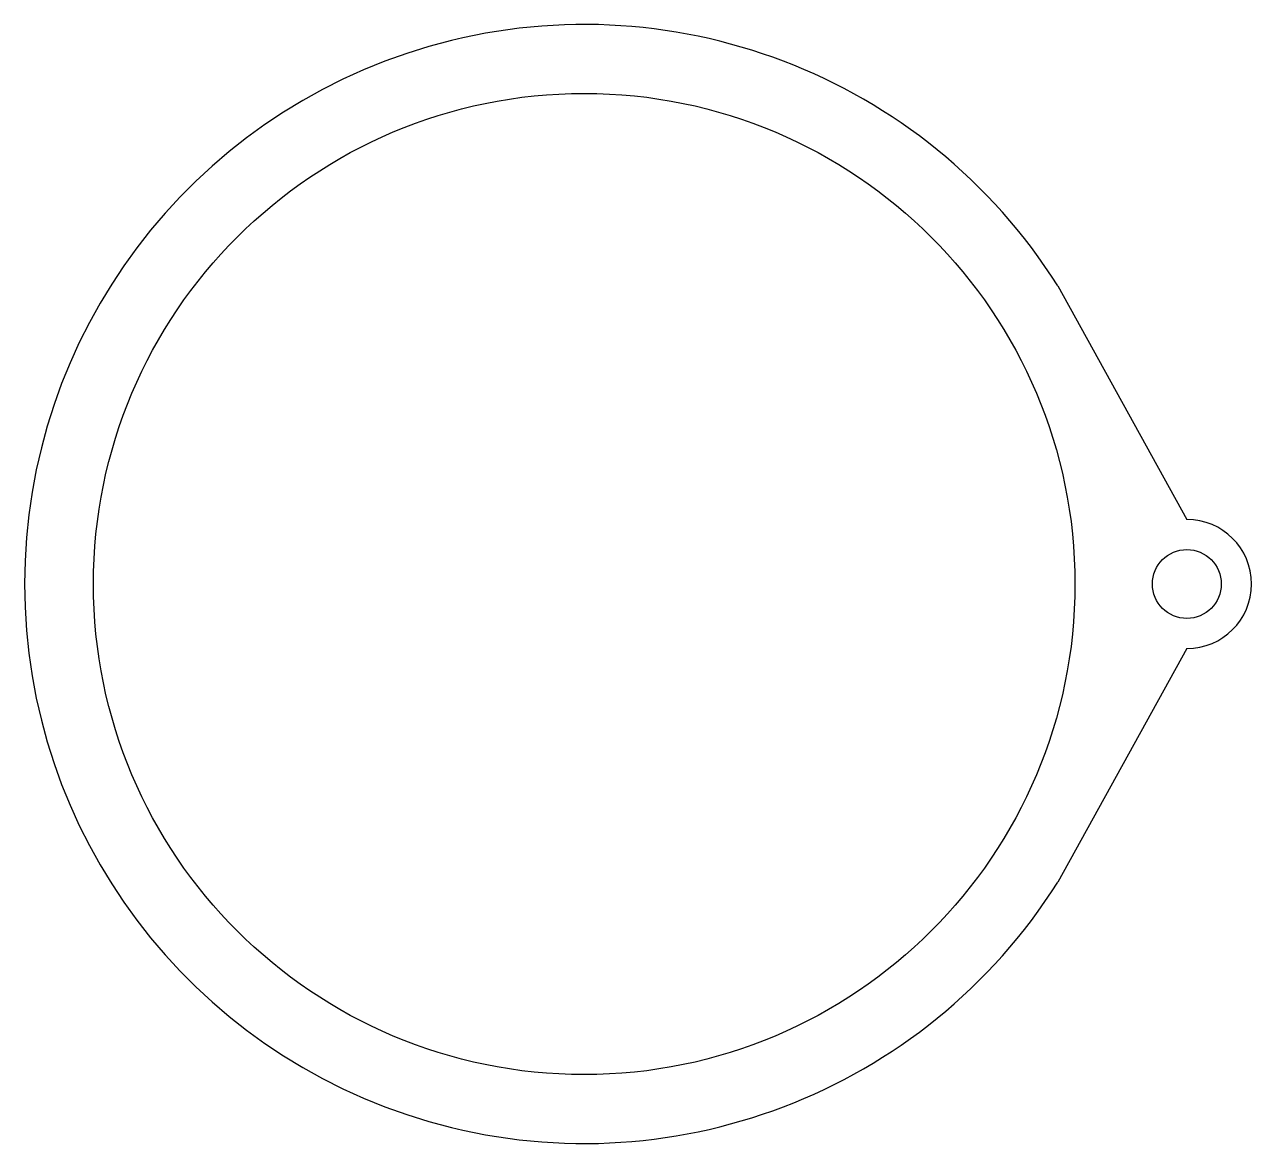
# Model space of a CAD drawing. Header units: millimetres. Extents: x -65 to 78, y -65 to 65.
import ezdxf

# ---------------------------------------------------------------- set-up
doc = ezdxf.new("R2010")
doc.units = ezdxf.units.MM
doc.layers.add('Sketch', color=7, linetype='CONTINUOUS')

msp = doc.modelspace()

# ---------------------------------------------------------------- linework, layer by layer
at = {"layer": 'Sketch'}
for p, q in [((55, 34.64), (70, 7.5)), ((70, -7.5), (55, -34.64))]:
    msp.add_line(p, q, dxfattribs=at)
for centre, radius in [((0, 0), 57), ((70, 0), 4)]:
    msp.add_circle(centre, radius, dxfattribs=at)
for centre, radius, start, end in [((0, 0), 65, 32.2042, -32.2042), ((70, 0), 7.5, -90, 90)]:
    msp.add_arc(centre, radius, start, end, dxfattribs=at)

doc.saveas('drawing.dxf')
